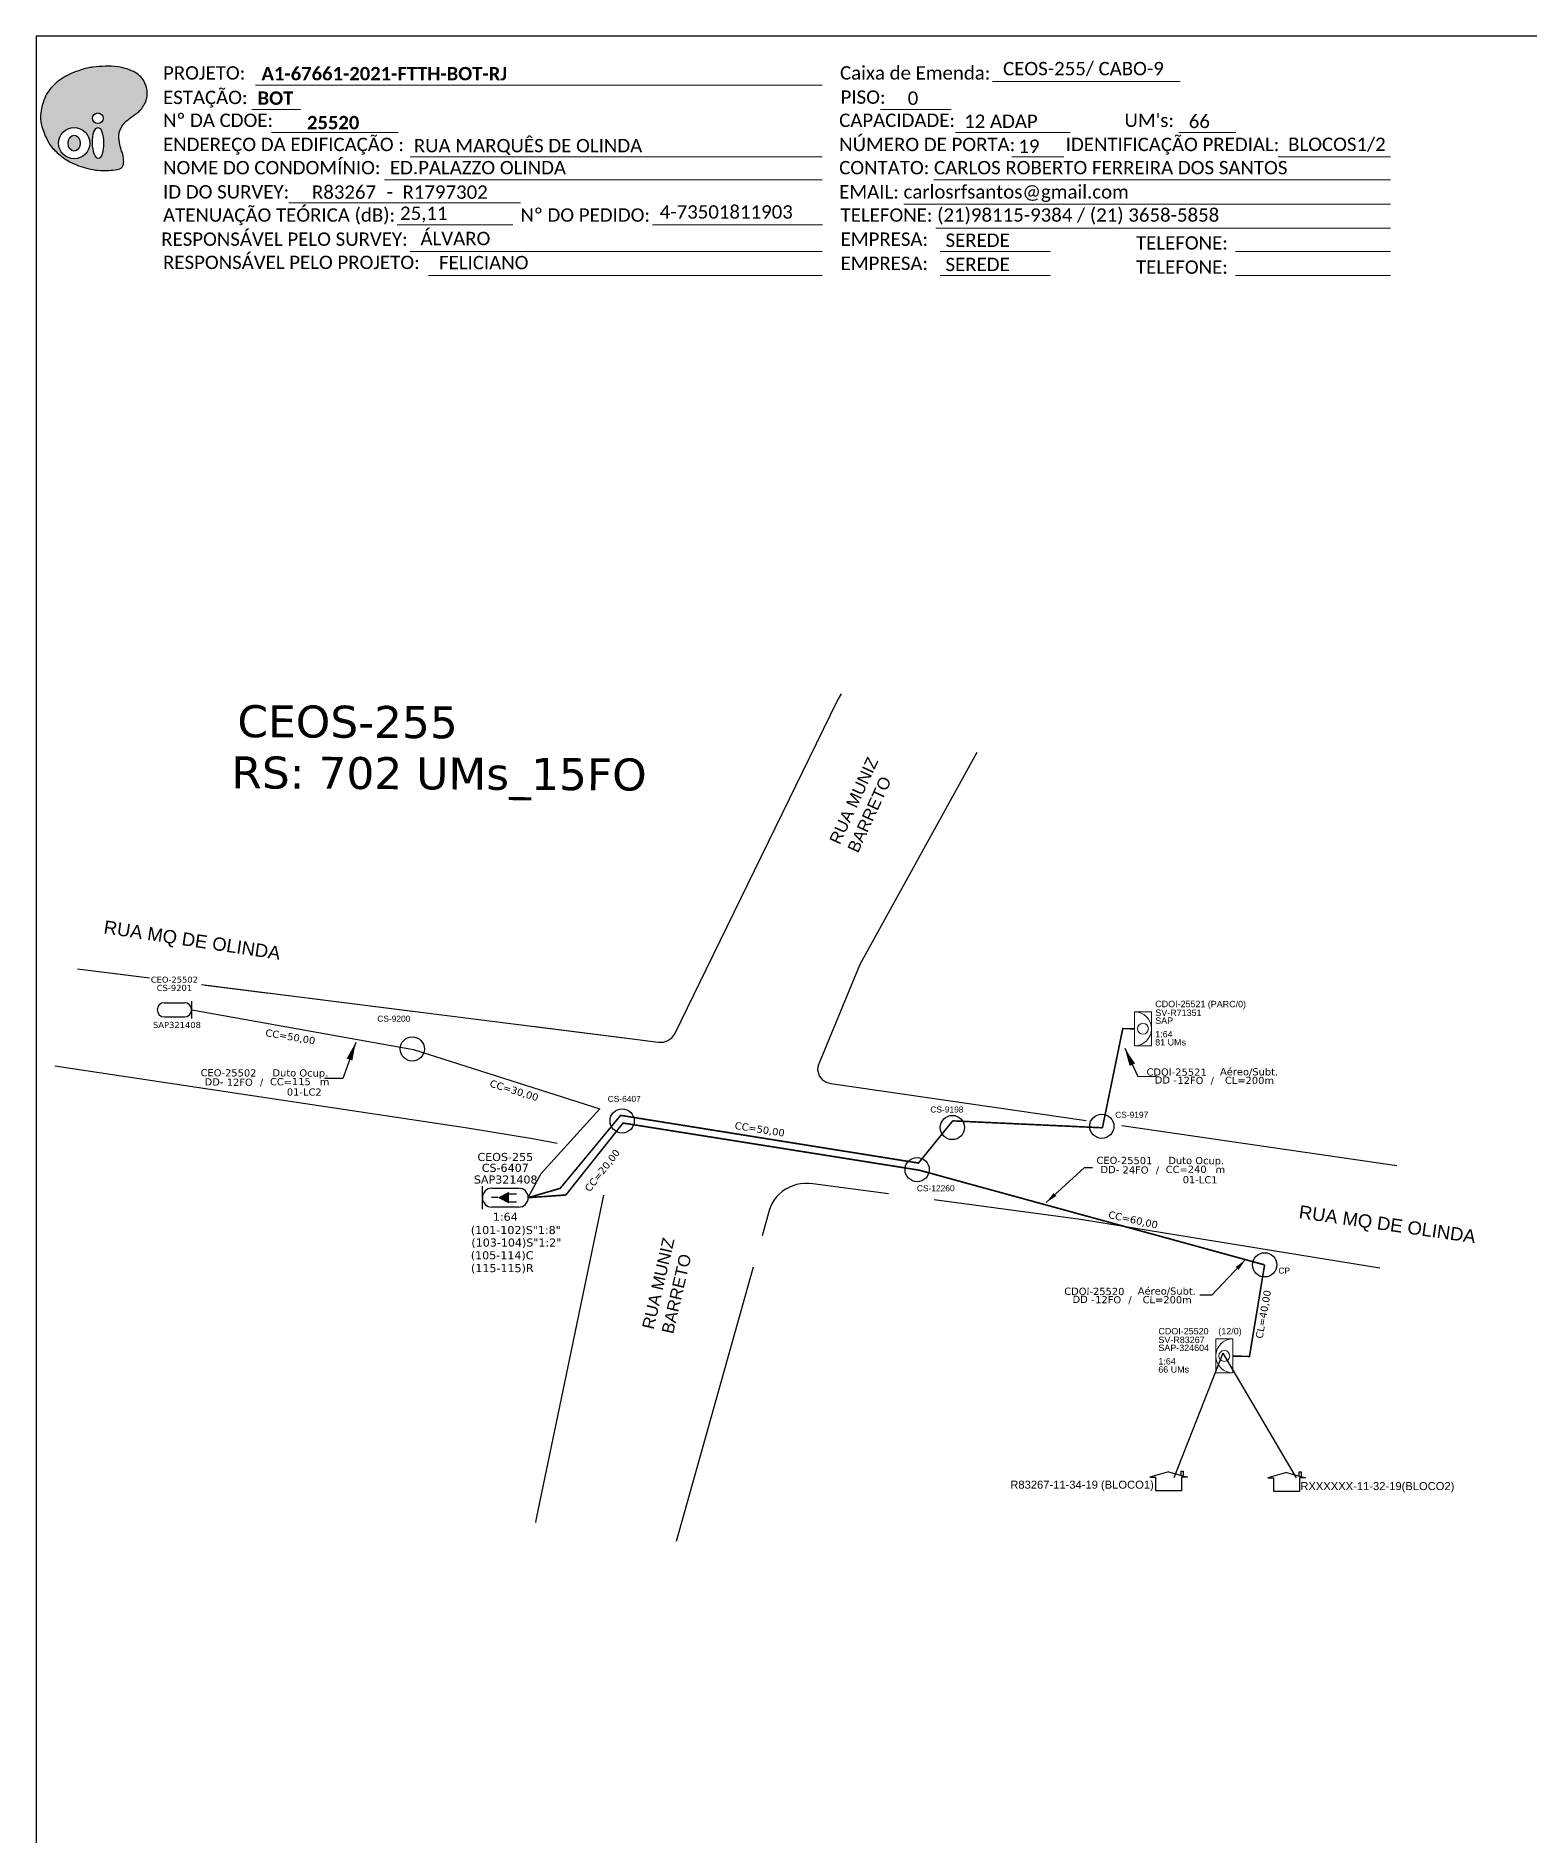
# Model space of a CAD drawing. Header units: metres. Extents: x -1 to 840, y 0 to 594.
# Drawn here: x -1.4 to 245.1, y 297.4 to 594.4 of the extents above; entities that cross this region are included whole.
import ezdxf
from ezdxf.enums import TextEntityAlignment as Align

# ---------------------------------------------------------------- set-up
doc = ezdxf.new("R2010")
doc.units = ezdxf.units.M
doc.layers.add("20.0-LEGENDA DOS CDO'S", color=1, linetype='Continuous', lineweight=0)
doc.layers.add('20.1-CDO_INTERIOR', color=1, linetype='Continuous', lineweight=0)
for name, color, linetype in [('20.4-CEOS', 1, 'Continuous'), ('20.5-CEO', 1, 'Continuous'), ('20.8-Legenda', 1, 'Continuous'), ('CAP a instalar', 1, 'Continuous'), ('celulas gpon', 7, 'Continuous'), ('label_cabos', 7, 'Continuous'), ('Legenda', 1, 'Continuous'), ('locais', 5, 'Continuous'), ('locais legendas', 7, 'Continuous'), ('Quadra', 98, 'Continuous'), ('Segmento Logradouro Texto', 7, 'Continuous'), ('surveys', 7, 'Continuous'), ('surveys legendas', 7, 'Continuous')]:
    doc.layers.add(name, color=color, linetype=linetype)
doc.layers.add('DROP DE CLIENTE', color=140, linetype='Continuous', plot=False)
doc.layers.add('EXTRA', color=50, linetype='Continuous', plot=False)
doc.styles.add('ARIAL', font='arial.ttf')
doc.styles.add('DIGICADE', font='arial.ttf')
doc.styles.add('siredit', font='verdana.ttf')
doc.styles.get("Standard").update_dxf_attribs({"font": 'arial.ttf'})
doc.styles.add('WMF-Calibri0', font='calibri.ttf')
doc.styles.add('WMF-Calibri1', font='calibrib.ttf')
doc.dimstyles.new('CC', dxfattribs={"dimtxt": 1, "dimasz": 2, "dimexe": 0.18, "dimexo": 0.0625, "dimgap": 0.09, "dimtad": 0, "dimdec": 0, "dimrnd": 1, "dimzin": 0, "dimdsep": 46, "dimtxsty": 'siredit', "dimblk": 'NONE', "dimcen": 0, "dimse1": 1, "dimse2": 1, "dimsd1": 1, "dimsd2": 1, "dimclrt": 7, "dimadec": 0, "dimazin": 0, "dimtfac": 1, "dimtdec": 0, "dimtofl": 0, "dimtmove": 0, "dimatfit": 3, "dimfxl": 1, "dimtolj": 1, "dimtzin": 0, "dimarcsym": 0})
doc.dimstyles.get("Standard").update_dxf_attribs({"dimtxt": 0.18, "dimasz": 0.18, "dimexe": 0.18, "dimexo": 0.0625, "dimgap": 0.09, "dimtad": 0, "dimtih": 1, "dimtoh": 1, "dimdec": 4, "dimzin": 0, "dimdsep": 46, "dimtxsty": 'Standard', "dimcen": 0.09, "dimadec": 0, "dimazin": 0, "dimtfac": 1, "dimtdec": 4, "dimtofl": 0, "dimtmove": 0, "dimatfit": 3, "dimfxl": 1, "dimtolj": 1, "dimtzin": 0, "dimarcsym": 0})

# ---------------------------------------------------------------- blocks, each defined once
blk = doc.blocks.new('OI')
h = blk.add_hatch(color=40)
edge = h.paths.add_edge_path()
edge.add_spline(control_points=[(4.35, -0.67), (3.92, -0.99), (3.26, -1.5), (2.81, -2.59), (2.9, -3.5), (3.06, -4.27), (3.31, -4.85), (3.37, -5.39), (3.4, -5.88), (3.2, -6.4), (2.54, -6.61), (1.65, -6.63), (0.55, -6.67), (-0.56, -6.42), (-1.61, -6.14), (-2.77, -5.61), (-3.92, -4.77), (-4.89, -3.7), (-5.34, -2.65), (-5.6, -1.94), (-5.85, -0.96), (-5.71, 0.47), (-5.1, 2.02), (-4.14, 3.02), (-3.3, 3.61), (-2.37, 4.16), (-1.36, 4.44), (-0.56, 4.7), (0.79, 4.85), (2.24, 4.97), (3.79, 4.57), (4.67, 4.21), (5.44, 3.65), (5.76, 2.99), (6.03, 2.21), (6.01, 1.46), (5.72, 0.64), (5.31, 0.08), (4.88, -0.38), (4.51, -0.55), (4.35, -0.67)], knot_values=[0, 0, 0, 0, 1.60434, 2.417191, 3.427595, 4.282808, 4.776746, 5.304182, 5.888771, 6.258406, 6.858137, 7.79129, 8.986195, 10.124242, 11.187857, 12.242908, 13.953784, 15.414161, 16.515391, 17.349188, 17.675853, 19.552021, 21.515531, 22.568638, 23.63245, 24.621084, 25.782718, 26.745347, 27.142653, 29.870543, 31.004649, 31.921532, 32.709589, 33.801391, 34.042471, 35.192333, 35.971461, 36.628871, 37.254359, 37.836911, 37.836911, 37.836911, 37.836911], degree=3, periodic=0)
h.paths.add_polyline_path([(1.13, -0.87, -1), (-0.04, -0.87, -1)], flags=16)
edge = h.paths.add_edge_path(flags=16)
edge.add_ellipse((0.56, -3.59), major_axis=(-0.02, 1.71), ratio=0.361305, start_angle=0, end_angle=360)
h.paths.add_polyline_path([(-0.36, -3.62, -1), (-3.8, -3.62, -1)], flags=16)
edge = h.paths.add_edge_path(flags=0)
edge.add_ellipse((-2.08, -3.62), major_axis=(0, 0.885), ratio=0.758294, start_angle=0, end_angle=360)
at = {"color": 40}
for centre, radius in [((-2.08, -3.62), 1.72), ((0.54, -0.87), 0.587)]:
    blk.add_circle(centre, radius, dxfattribs=at)
blk.add_ellipse((0.56, -3.59), major_axis=(-0.02, 1.71), ratio=0.361305, dxfattribs=at)
blk.add_ellipse((-2.08, -3.62), major_axis=(0, 0.885), ratio=0.758294, start_param=-3.141592653589792, end_param=3.141592653589792, dxfattribs=at)
at = {"color": 40, "start_tangent": (-0.800898, -0.598801), "end_tangent": (-0.800898, -0.598801)}
blk.add_spline([(4.35, -0.67), (3.2, -1.78), (2.9, -2.54), (2.92, -3.55), (3.12, -4.38), (3.28, -4.85), (3.37, -5.37), (3.35, -5.95), (3.2, -6.29), (2.66, -6.55), (1.73, -6.63), (0.54, -6.62), (-0.58, -6.41), (-1.6, -6.11), (-2.56, -5.67), (-3.95, -4.67), (-4.89, -3.56), (-5.37, -2.56), (-5.64, -1.78), (-5.72, -1.46), (-5.63, 0.42), (-4.84, 2.22), (-4.13, 2.99), (-3.27, 3.62), (-2.4, 4.09), (-1.3, 4.47), (-0.37, 4.72), (0.02, 4.77), (2.75, 4.8), (3.85, 4.53), (4.69, 4.16), (5.31, 3.68), (5.85, 2.73), (5.93, 2.5), (5.94, 1.35), (5.67, 0.62), (5.29, 0.08), (4.84, -0.36), (4.35, -0.67)], degree=3, dxfattribs=at)
blk = doc.blocks.new('SURVEY_SURVEY')
for p, q in [((0, 0.0000127), (-0.0000126, 0.000009)), ((0, 0.0000127), (0.0000126, 0.000009)), ((0.0000084, 0.0000132), (0.0000098, 0.0000132)), ((0.0000084, 0.0000103), (0.0000084, 0.0000132)), ((0.0000098, 0.0000132), (0.0000098, 0.0000099)), ((-0.0000126, 0.000009), (-0.0000086, 0.000009)), ((-0.0000086, 0), (-0.0000086, 0.000009)), ((0.0000086, 0), (-0.0000086, 0)), ((0.0000126, 0.000009), (0.0000086, 0.000009)), ((0.0000086, 0.000009), (0.0000086, 0))]:
    blk.add_line(p, q)
blk = doc.blocks.new('MANHOLE_MS')
at = {"linetype": 'Continuous'}
blk.add_circle((0, 0), 0.0000101, dxfattribs=at)
blk = doc.blocks.new('CDOI_CT_DRT')
at = {"layer": '20.1-CDO_INTERIOR', "color": 0, "lineweight": 18}
blk.add_lwpolyline([(2.13, -2.13), (2.13, 2.12), (0, 2.12), (0, -2.13)], close=True, dxfattribs=at)
blk.add_circle((1.06, 0), 0.68, dxfattribs=at)
blk.add_arc((0, 0), 2.13, 269.9724, 89.9724, dxfattribs=at)
at = {"layer": "20.0-LEGENDA DOS CDO'S", "color": 0, "style": 'ARIAL'}
for tag, p in [('CDO_N', (2.61, 2.69)), ('SURVEY', (2.61, 1.6)), ('SAP', (2.61, 0.61)), ('1:XX', (2.6, -1.08)), ('UMS', (2.6, -2.09))]:
    blk.add_attdef(tag, p, '', height=0.68, rotation=359.9724, dxfattribs=at)
blk.add_attdef('FIBRAS_UTILIZADAS', text='', height=0.68, rotation=359.9724, dxfattribs=at).set_placement((10.32, 2.69), align=Align.CENTER)
blk = doc.blocks.new('*U9')
at = {"layer": '20.4-CEOS', "color": 7, "style": 'siredit'}
for tag, p in [('FIBRAS_SPLITTER', (0, 0)), ('FIBRAS_TOP_C', (0, -4.13)), ('RESERVA_FINAIS', (0, -5.46))]:
    blk.add_attdef(tag, p, '', height=1.01, dxfattribs=at)
for tag, p, flags in [('ID_ATIVIDADE', (0, -6.77), 3), ('QTDE', (0, -9.4), 1), ('FATOR', (0, -8.09), 1), ('FID', (0, -10.71), 1)]:
    blk.add_attdef(tag, p, '', height=1.01, dxfattribs=dict(at, flags=flags))
blk = doc.blocks.new('*U11')
at = {"layer": '20.4-CEOS', "color": 7, "style": 'siredit'}
blk.add_attdef('FIBRAS_SPLITTER', (0, 0), '', height=1.01, dxfattribs=at)
for tag, p, flags in [('ID_ATIVIDADE', (0, -1.48), 3), ('FATOR', (0, -2.79), 1), ('QTDE', (0, -4.11), 1), ('FID', (0, -5.42), 1)]:
    blk.add_attdef(tag, p, '', height=1.01, dxfattribs=dict(at, flags=flags))
blk = doc.blocks.new('CDOI_CT_ESQ')
at = {"layer": '20.1-CDO_INTERIOR', "color": 0, "lineweight": 18}
blk.add_lwpolyline([(-2.12, -2.13), (-2.12, 2.12), (0, 2.12), (0.01, -2.13)], close=True, dxfattribs=at)
blk.add_circle((-1.06, 0), 0.68, dxfattribs=at)
blk.add_arc((0.01, 0), 2.13, 90.0276, 270.0276, dxfattribs=at)
at = {"layer": "20.0-LEGENDA DOS CDO'S", "color": 0, "style": 'ARIAL'}
for tag, p in [('CDO_N', (-9.3, 2.69)), ('SURVEY', (-9.3, 1.6)), ('SAP', (-9.3, 0.61)), ('1:XX', (-9.31, -1.08)), ('UMS', (-9.31, -2.09))]:
    blk.add_attdef(tag, p, '', height=0.68, rotation=359.9724, dxfattribs=at)
blk.add_attdef('FIBRAS_UTILIZADAS', text='', height=0.68, rotation=359.9724, dxfattribs=at).set_placement((-1.59, 2.69), align=Align.CENTER)
blk = doc.blocks.new('LEGENDA DOS CABOS')
at = {"layer": 'EXTRA', "style": 'siredit'}
for tag, p in [('ID', (4.6, 0.97)), ('XX', (9.03, 0.97))]:
    blk.add_attdef(tag, text='', height=0.48, rotation=359.69, dxfattribs=at).set_placement(p, align=Align.MIDDLE_CENTER)
at = {"layer": 'Legenda', "color": 7, "style": 'siredit'}
for tag, p in [('TIPO_CABO', (1.31, 0)), ('CABO', (4.69, -0.05)), ('/', (6.81, -0.05)), ('METROS', (10.03, -0.05))]:
    blk.add_attdef(tag, text='', height=0.8, rotation=359.69, dxfattribs=at).set_placement(p, align=Align.MIDDLE_CENTER)
blk = doc.blocks.new('_None')
blk = doc.blocks.new('Inst CB DT OCUP CFOA-SM-DD-G-24')
at = {"layer": 'label_cabos', "color": 0, "style": 'siredit'}
for tag, flags, p in [('ID_ATIVIDADE', 3, (1.31, 2.67)), ('FATOR', 1, (11.56, 2.55))]:
    blk.add_attdef(tag, text='', height=1, rotation=359.69, dxfattribs=dict(at, flags=flags)).set_placement(p, align=Align.MIDDLE_CENTER)
for tag, p in [('TIPO_CABO', (1.11, 0)), ('DESTINO_CABO', (3.13, 1.26)), ('CABO', (4.69, -0.05)), ('/', (7.71, -0.05)), ('LANCE', (10.41, 0.02)), ('TIPO_CABO', (13.11, 1.24)), ('UND', (16.46, 0)), ('FID', (13.65, -1.41))]:
    blk.add_attdef(tag, text='', height=1, rotation=359.69, dxfattribs=at).set_placement(p, align=Align.MIDDLE_CENTER)
blk.add_attdef('QTDE', (11.93, -0.45), '', height=1, rotation=359.69, dxfattribs=at)
blk = doc.blocks.new('Inst CB DT OCUP CFOA-SM-DD-S-12')
at = {"layer": 'label_cabos', "color": 0, "style": 'siredit'}
for tag, flags, p in [('ID_ATIVIDADE', 3, (1.31, 2.67)), ('FATOR', 1, (11.56, 2.55))]:
    blk.add_attdef(tag, text='', height=1, rotation=359.69, dxfattribs=dict(at, flags=flags)).set_placement(p, align=Align.MIDDLE_CENTER)
for tag, p in [('TIPO_CABO', (1.11, 0)), ('DESTINO_CABO', (3.13, 1.26)), ('CABO', (4.69, -0.05)), ('/', (7.71, -0.05)), ('LANCE', (10.41, 0.02)), ('TIPO_CABO', (13.11, 1.24)), ('UND', (16.46, 0)), ('FID', (13.65, -1.41))]:
    blk.add_attdef(tag, text='', height=1, rotation=359.69, dxfattribs=at).set_placement(p, align=Align.MIDDLE_CENTER)
blk.add_attdef('QTDE', (11.93, -0.45), '', height=1, rotation=359.69, dxfattribs=at)

msp = doc.modelspace()

# ---------------------------------------------------------------- linework, layer by layer
at = {"color": 7}
msp.add_lwpolyline([(-1.35, 0.39), (839.65, 0.39), (839.65, 594.39), (-1.35, 594.39)], close=True, dxfattribs=at)
at = {"lineweight": 0}
for points in [[(34.87, 586.28), (128.38, 586.28)], [(156.49, 586.88), (187.42, 586.88)], [(34.24, 582.24), (42.3, 582.24)], [(137.97, 582.29), (149.64, 582.29)], [(150.34, 578.46), (169.28, 578.46)], [(60.37, 574.48), (128.38, 574.48)], [(56.17, 570.65), (128.38, 570.65)], [(146.79, 570.65), (222.15, 570.65)], [(40.37, 566.88), (78.58, 566.88)], [(141.82, 566.66), (222.15, 566.66)], [(147.09, 562.68), (222.15, 562.68)]]:
    msp.add_lwpolyline(points, dxfattribs=at)
at = {"color": 7, "lineweight": 0}
for points in [[(37.51, 578.46), (58.4, 578.46)], [(187.19, 578.46), (196.62, 578.46)], [(159.67, 574.48), (168.22, 574.48)], [(203.61, 574.48), (222.11, 574.48)], [(58.26, 563.22), (77.35, 563.22)], [(100.39, 563.22), (128.4, 563.22)], [(60.37, 558.85), (128.38, 558.85)], [(147.84, 558.85), (166.06, 558.85)], [(196.58, 558.85), (222.15, 558.85)], [(63.43, 554.86), (128.38, 554.86)], [(147.84, 554.86), (166.06, 554.86)], [(196.58, 554.86), (222.15, 554.86)]]:
    msp.add_lwpolyline(points, dxfattribs=at)
at = {"color": 4}
msp.add_lwpolyline([(194.48, 377.05), (206.59, 356.49)], dxfattribs=at)
at = {"layer": '20.4-CEOS', "color": 5}
for p, q in [((73.87, 404.29), (78.29, 404.29)), ((78.29, 401.14), (73.87, 401.14))]:
    msp.add_line(p, q, dxfattribs=at)
for points in [[(72.3, 400.82), (72.3, 404.61)], [(74.86, 402.72), (73.8, 402.72)], [(76.6, 403.34), (77.94, 403.34)], [(76.6, 402.03), (77.94, 402.03)]]:
    msp.add_lwpolyline(points, dxfattribs=at)
msp.add_lwpolyline([(74.86, 402.72, 0, 1.94, 0), (76.68, 402.72, 1.94, 1.94, 0)], format="xyseb", dxfattribs=at)
for centre, start, end in [((73.87, 402.72), 90, 270), ((78.29, 402.72), 270, 90)]:
    msp.add_arc(centre, 1.57, start, end, dxfattribs=at)
at = {"layer": '20.5-CEO', "color": 7}
for p, q in [((19.83, 434.89), (23.15, 434.89)), ((23.15, 432.52), (19.83, 432.52))]:
    msp.add_line(p, q, dxfattribs=at)
msp.add_lwpolyline([(24.34, 432.28), (24.34, 435.14)], dxfattribs=at)
for centre, start, end in [((19.83, 433.71), 90, 270), ((23.15, 433.71), 270, 90)]:
    msp.add_arc(centre, 1.18, start, end, dxfattribs=at)
at = {"layer": 'CAP a instalar', "color": 7, "ltscale": 50}
for p, q in [((24.34, 433.71), (60.96, 427.16)), ((60.96, 427.16), (91.67, 417.35)), ((81.99, 406.7), (91.67, 417.35)), ((79.86, 402.72), (81.99, 406.7))]:
    msp.add_line(p, q, dxfattribs=at)
at = {"layer": 'CAP a instalar', "color": 8, "ltscale": 50, "const_width": 0.264}
for points in [[(179.88, 430.59), (177.96, 430.61), (174.6, 414.25)], [(79.86, 402.72), (85.14, 404.26), (95.11, 416.3), (144.25, 408.43), (149.9, 415.39)], [(149.9, 415.39), (174.6, 414.25)]]:
    msp.add_lwpolyline(points, dxfattribs=at)
at = {"layer": 'CAP a instalar', "color": 1, "ltscale": 50, "const_width": 0.264}
for points in [[(79.86, 402.72), (86.07, 403.16), (95.51, 415.03), (144.34, 407.26), (201.36, 391.63)], [(196.12, 376.56), (198.86, 376.53), (201.36, 391.63)]]:
    msp.add_lwpolyline(points, dxfattribs=at)
at = {"layer": 'DROP DE CLIENTE', "color": 4}
msp.add_lwpolyline([(194.48, 377.05), (186.36, 356.5)], dxfattribs=at)
at = {"layer": 'Quadra', "color": 4}
for points in [[(109.25, 440.45), (130.81, 484.62), (131.57, 485.84)], [(153.88, 476.19), (134.58, 441.17), (127.7, 424.54), (127.6, 423.8), (127.89, 422.84), (128.36, 422.24), (129.01, 421.79), (129.77, 421.56), (171.92, 415.46)], [(5.47, 440.47), (17.36, 438.97)], [(8.1, 440.14), (8.95, 440.03)], [(10.85, 439.79), (17.36, 438.97)], [(80.58, 431), (101.35, 428.38), (102.16, 428.4), (102.92, 428.64), (103.55, 429.1), (104.05, 429.76), (109.25, 440.45)], [(25.96, 437.89), (60.76, 433.5)], [(25.96, 437.89), (101.35, 428.38)], [(26.63, 437.8), (37.09, 436.48)], [(84.62, 411.68), (80.89, 412.39), (69.83, 414.16), (1.73, 424.43)], [(177.83, 414.6), (223.18, 408.03)], [(139.31, 403.36), (126.82, 405.02), (126.15, 405.07), (125.47, 405.08), (124.8, 405.01), (124.15, 404.87), (123.51, 404.67), (122.89, 404.42), (122.32, 404.1), (121.77, 403.74), (121.27, 403.31), (120.83, 402.84), (120.44, 402.34), (120.1, 401.8), (119.83, 401.22), (119.62, 400.62), (118.44, 396.43)], [(81.1, 349.13), (81.24, 349.8), (92.34, 403.15)], [(170.99, 399.14), (146.84, 402.36)], [(220.36, 391.09), (170.99, 399.14)], [(116.99, 391.26), (104.26, 346.01)]]:
    msp.add_lwpolyline(points, dxfattribs=at)

# ---------------------------------------------------------------- block references
at = {"color": 7, "xscale": 1.494060215586407, "yscale": 1.494060215586409, "zscale": 1.494060215586409, "rotation": 0.153289602394906}
msp.add_blockref('OI', (8.04, 582.12), dxfattribs=at)
at = {"color": 0, "lineweight": 0}
ref = msp.add_blockref('Inst CB DT OCUP CFOA-SM-DD-S-12', (26.7, 421.83), dxfattribs=dict(at, xscale=1.188000000000001, yscale=1.188, zscale=1.188))
ref.add_attrib('DESTINO_CABO', 'CEO-25502', dxfattribs={"layer": 'label_cabos', "color": 0, "height": 1.188, "rotation": 359.69, "style": 'siredit'}).set_placement((30.42, 423.32), align=Align.MIDDLE_CENTER)
ref.add_attrib('TIPO_CABO', 'Duto Ocup.', dxfattribs={"layer": 'label_cabos', "color": 0, "height": 1.188, "rotation": 359.69, "style": 'siredit'}).set_placement((42.27, 423.3), align=Align.MIDDLE_CENTER)
ref.add_attrib('/', '/', dxfattribs={"layer": 'label_cabos', "color": 0, "height": 1.19, "rotation": 359.69, "style": 'siredit'}).set_placement((35.86, 421.76), align=Align.MIDDLE_CENTER)
ref.add_attrib('FID', '01-LC2', dxfattribs={"layer": 'label_cabos', "color": 0, "height": 1.188, "rotation": 359.69, "style": 'siredit'}).set_placement((42.91, 420.15), align=Align.MIDDLE_CENTER)
ref.add_attrib('LANCE', 'CC=', dxfattribs={"layer": 'label_cabos', "color": 0, "height": 1.188, "rotation": 359.69, "style": 'siredit'}).set_placement((39.07, 421.85), align=Align.MIDDLE_CENTER)
ref.add_attrib('UND', 'm', dxfattribs={"layer": 'label_cabos', "color": 0, "height": 1.19, "rotation": 359.69, "style": 'siredit'}).set_placement((46.26, 421.83), align=Align.MIDDLE_CENTER)
ref.add_attrib('CABO', '12FO', dxfattribs={"layer": 'label_cabos', "color": 0, "height": 1.188, "rotation": 359.69, "style": 'siredit'}).set_placement((32.27, 421.76), align=Align.MIDDLE_CENTER)
ref.add_attrib('TIPO_CABO', 'DD-', dxfattribs={"layer": 'label_cabos', "color": 0, "height": 1.188, "rotation": 359.69, "style": 'siredit'}).set_placement((28.02, 421.82), align=Align.MIDDLE_CENTER)
ref.add_attrib('QTDE', '115', (40.87, 421.29), dxfattribs={"layer": 'label_cabos', "color": 0, "height": 1.188, "rotation": 359.69, "style": 'siredit'})
ref = msp.add_blockref('Inst CB DT OCUP CFOA-SM-DD-G-24', (174.51, 407.36), dxfattribs=dict(at, xscale=1.188000000000007, yscale=1.187999999999998, zscale=1.188))
ref.add_attrib('DESTINO_CABO', 'CEO-25501', dxfattribs={"layer": 'label_cabos', "color": 0, "height": 1.188, "rotation": 359.69, "style": 'siredit'}).set_placement((178.23, 408.86), align=Align.MIDDLE_CENTER)
ref.add_attrib('TIPO_CABO', 'Duto Ocup.', dxfattribs={"layer": 'label_cabos', "color": 0, "height": 1.188, "rotation": 359.69, "style": 'siredit'}).set_placement((190.08, 408.84), align=Align.MIDDLE_CENTER)
ref.add_attrib('/', '/', dxfattribs={"layer": 'label_cabos', "color": 0, "height": 1.19, "rotation": 359.69, "style": 'siredit'}).set_placement((183.67, 407.29), align=Align.MIDDLE_CENTER)
ref.add_attrib('FID', '01-LC1', dxfattribs={"layer": 'label_cabos', "color": 0, "height": 1.188, "rotation": 359.69, "style": 'siredit'}).set_placement((190.72, 405.68), align=Align.MIDDLE_CENTER)
ref.add_attrib('LANCE', 'CC=', dxfattribs={"layer": 'label_cabos', "color": 0, "height": 1.188, "rotation": 359.69, "style": 'siredit'}).set_placement((186.87, 407.38), align=Align.MIDDLE_CENTER)
ref.add_attrib('UND', 'm', dxfattribs={"layer": 'label_cabos', "color": 0, "height": 1.19, "rotation": 359.69, "style": 'siredit'}).set_placement((194.07, 407.36), align=Align.MIDDLE_CENTER)
ref.add_attrib('CABO', '24FO', dxfattribs={"layer": 'label_cabos', "color": 0, "height": 1.188, "rotation": 359.69, "style": 'siredit'}).set_placement((180.07, 407.29), align=Align.MIDDLE_CENTER)
ref.add_attrib('TIPO_CABO', 'DD-', dxfattribs={"layer": 'label_cabos', "color": 0, "height": 1.188, "rotation": 359.69, "style": 'siredit'}).set_placement((175.83, 407.35), align=Align.MIDDLE_CENTER)
ref.add_attrib('QTDE', '240', (188.68, 406.82), dxfattribs={"layer": 'label_cabos', "color": 0, "height": 1.188, "rotation": 359.69, "style": 'siredit'})
at = {"layer": '20.1-CDO_INTERIOR', "color": 8}
ref = msp.add_blockref('CDOI_CT_DRT', (179.88, 430.59), dxfattribs=dict(at, xscale=1.32, yscale=1.32, zscale=1.32))
ref.add_attrib('CDO_N', 'CDOI-25521', (183.32, 434.15), dxfattribs={"layer": "20.0-LEGENDA DOS CDO'S", "color": 8, "height": 1.056, "rotation": 359.9724, "style": 'ARIAL'})
ref.add_attrib('FIBRAS_UTILIZADAS', '        (PARC/0)', dxfattribs={"layer": "20.0-LEGENDA DOS CDO'S", "color": 8, "height": 1.056, "rotation": 359.9724, "style": 'ARIAL'}).set_placement((193.5, 434.14), align=Align.CENTER)
ref.add_attrib('SURVEY', 'SV-R71351', (183.33, 432.71), dxfattribs={"layer": "20.0-LEGENDA DOS CDO'S", "color": 8, "height": 1.056, "rotation": 359.9724, "style": 'ARIAL'})
ref.add_attrib('SAP', 'SAP', (183.32, 431.4), dxfattribs={"layer": "20.0-LEGENDA DOS CDO'S", "color": 8, "height": 1.056, "rotation": 359.9724, "style": 'ARIAL'})
ref.add_attrib('1:XX', '1:64', (183.31, 429.17), dxfattribs={"layer": "20.0-LEGENDA DOS CDO'S", "color": 8, "height": 1.056, "rotation": 359.9724, "style": 'ARIAL'})
ref.add_attrib('UMS', '81 UMs', (183.31, 427.83), dxfattribs={"layer": "20.0-LEGENDA DOS CDO'S", "color": 8, "height": 1.056, "rotation": 359.9724, "style": 'ARIAL'})
at = {"layer": '20.1-CDO_INTERIOR', "color": 1}
ref = msp.add_blockref('CDOI_CT_ESQ', (196.11, 376.61), dxfattribs=dict(at, xscale=1.32, yscale=1.32, zscale=1.32))
ref.add_attrib('CDO_N', 'CDOI-25520', (183.84, 380.16), dxfattribs={"layer": "20.0-LEGENDA DOS CDO'S", "color": 1, "height": 1.056, "rotation": 359.9724, "style": 'ARIAL'})
ref.add_attrib('FIBRAS_UTILIZADAS', '        (12/0)', dxfattribs={"layer": "20.0-LEGENDA DOS CDO'S", "color": 1, "height": 1.056, "rotation": 359.9724, "style": 'ARIAL'}).set_placement((194.01, 380.16), align=Align.CENTER)
ref.add_attrib('SURVEY', 'SV-R83267', (183.84, 378.73), dxfattribs={"layer": "20.0-LEGENDA DOS CDO'S", "color": 1, "height": 1.056, "rotation": 359.9724, "style": 'ARIAL'})
ref.add_attrib('SAP', 'SAP-324604', (183.83, 377.42), dxfattribs={"layer": "20.0-LEGENDA DOS CDO'S", "color": 1, "height": 1.056, "rotation": 359.9724, "style": 'ARIAL'})
ref.add_attrib('1:XX', '1:64', (183.83, 375.19), dxfattribs={"layer": "20.0-LEGENDA DOS CDO'S", "color": 1, "height": 1.056, "rotation": 359.9724, "style": 'ARIAL'})
ref.add_attrib('UMS', '66 UMs', (183.82, 373.85), dxfattribs={"layer": "20.0-LEGENDA DOS CDO'S", "color": 1, "height": 1.056, "rotation": 359.9724, "style": 'ARIAL'})
at = {"layer": '20.4-CEOS', "color": 5, "lineweight": 0}
ref = msp.add_blockref('*U9', (70.39, 396.71), dxfattribs=dict(at, xscale=1.32, yscale=1.32, zscale=1.32))
ref.add_attrib('FIBRAS_SPLITTER', '(101-102)S"1:8"', (70.39, 396.71), dxfattribs={"color": 5, "height": 1.3328, "style": 'siredit'})
ref.add_attrib('FIBRAS_TOP_C', '(105-114)C', (70.39, 392.55), dxfattribs={"color": 5, "height": 1.333, "style": 'siredit'})
ref.add_attrib('RESERVA_FINAIS', '(115-115)R', (70.42, 390.43), dxfattribs={"color": 5, "height": 1.333, "style": 'siredit'})
ref = msp.add_blockref('*U11', (70.48, 394.65), dxfattribs=dict(at, xscale=1.32, yscale=1.32, zscale=1.32))
ref.add_attrib('FIBRAS_SPLITTER', '(103-104)S"1:2"', (70.48, 394.65), dxfattribs={"color": 5, "height": 1.3328, "style": 'siredit'})
at = {"layer": 'label_cabos', "color": 0, "lineweight": 0}
ref = msp.add_blockref('LEGENDA DOS CABOS', (181.8, 421.51), dxfattribs=dict(at, xscale=1.188000000000007, yscale=1.187999999999998, zscale=1.188))
ref.add_attrib('ID', 'CDOI-25521', dxfattribs={"color": 0, "height": 1.188, "rotation": 359.69, "style": 'siredit'}).set_placement((186.84, 423.44), align=Align.MIDDLE_CENTER)
ref.add_attrib('CABO', '12FO', dxfattribs={"color": 0, "height": 1.188, "rotation": 359.69, "style": 'siredit'}).set_placement((189.12, 422.07), align=Align.MIDDLE_CENTER)
ref.add_attrib('METROS', 'CL=200m', dxfattribs={"color": 0, "height": 1.188, "rotation": 359.69, "style": 'siredit'}).set_placement((198.86, 422.07), align=Align.MIDDLE_CENTER)
ref.add_attrib('XX', 'Aéreo/Subt.', dxfattribs={"color": 0, "height": 1.188, "rotation": 359.69, "style": 'siredit'}).set_placement((198.8, 423.49), align=Align.MIDDLE_CENTER)
ref.add_attrib('/', '/', dxfattribs={"color": 0, "height": 1.19, "rotation": 359.69, "style": 'siredit'}).set_placement((192.72, 422.07), align=Align.MIDDLE_CENTER)
ref.add_attrib('TIPO_CABO', 'DD -', dxfattribs={"color": 0, "height": 1.188, "rotation": 359.69, "style": 'siredit'}).set_placement((185.05, 422.13), align=Align.MIDDLE_CENTER)
ref = msp.add_blockref('LEGENDA DOS CABOS', (168.23, 385.32), dxfattribs=dict(at, xscale=1.188000000000007, yscale=1.188000000000001, zscale=1.188))
ref.add_attrib('ID', 'CDOI-25520', dxfattribs={"color": 0, "height": 1.188, "rotation": 359.69, "style": 'siredit'}).set_placement((173.27, 387.26), align=Align.MIDDLE_CENTER)
ref.add_attrib('CABO', '12FO', dxfattribs={"color": 0, "height": 1.188, "rotation": 359.69, "style": 'siredit'}).set_placement((175.55, 385.88), align=Align.MIDDLE_CENTER)
ref.add_attrib('METROS', 'CL=200m', dxfattribs={"color": 0, "height": 1.188, "rotation": 359.69, "style": 'siredit'}).set_placement((185.29, 385.88), align=Align.MIDDLE_CENTER)
ref.add_attrib('XX', 'Aéreo/Subt.', dxfattribs={"color": 0, "height": 1.188, "rotation": 359.69, "style": 'siredit'}).set_placement((185.23, 387.31), align=Align.MIDDLE_CENTER)
ref.add_attrib('/', '/', dxfattribs={"color": 0, "height": 1.19, "rotation": 359.69, "style": 'siredit'}).set_placement((179.15, 385.88), align=Align.MIDDLE_CENTER)
ref.add_attrib('TIPO_CABO', 'DD -', dxfattribs={"color": 0, "height": 1.188, "rotation": 359.69, "style": 'siredit'}).set_placement((171.48, 385.94), align=Align.MIDDLE_CENTER)
at = {"layer": 'locais', "color": 30, "xscale": 198000, "yscale": 198000, "zscale": 198000}
for p in [(60.73, 427.26), (95.36, 415.38), (149.85, 414.29), (174.5, 414.5), (144.03, 407.35), (201.37, 391.63)]:
    msp.add_blockref('MANHOLE_MS', p, dxfattribs=at)
at = {"layer": 'surveys', "color": 255, "xscale": 247104, "yscale": 247104, "zscale": 247104}
for p in [(185.52, 354.35), (204.99, 354.24)]:
    msp.add_blockref('SURVEY_SURVEY', p, dxfattribs=at)

# ---------------------------------------------------------------- texts
at = {"lineweight": 0, "style": 'WMF-Calibri0'}
for s, height, p in [('PROJETO:', 2.206, (19.61, 587.2)), ('Caixa de Emenda:', 2.2064, (131.31, 587.2)), ('ESTAÇÃO:', 2.206, (19.61, 583.16)), ('PISO:', 2.206, (131.4, 583.21)), ('CAPACIDADE:', 2.2064, (131.17, 579.38)), ('ENDEREÇO DA EDIFICAÇÃO :', 2.2064, (19.61, 575.4)), ('NOME DO CONDOMÍNIO:  ED.PALAZZO OLINDA', 2.2064, (19.61, 571.57)), ('CONTATO: CARLOS ROBERTO FERREIRA DOS SANTOS', 2.2064, (131.17, 571.57)), ('ID DO SURVEY:', 2.2064, (19.61, 567.58)), ('R83267 ', 2.206, (44.18, 567.53)), ('-', 2.21, (56.49, 567.53)), ('EMAIL: carlosrfsantos@gmail.com', 2.2064, (131.17, 567.58)), ('ATENUAÇÃO TEÓRICA (dB):', 2.2064, (19.61, 563.75)), ('25,11', 2.206, (58.72, 564.04)), ('TELEFONE: (21)98115-9384 / (21) 3658-5858', 2.2064, (131.4, 563.75))]:
    msp.add_text(s, height=height, dxfattribs=at).set_placement(p)
for s, height, style, p in [('A1-67661-2021-FTTH-BOT-RJ', 2.2064, 'WMF-Calibri1', (35.85, 587.08)), ('CEOS-255/ CABO-9', 2.2064, 'WMF-Calibri0', (158.21, 587.91)), ('BOT', 2.206, 'WMF-Calibri1', (35.21, 583.04)), ('0', 2.21, 'WMF-Calibri0', (142.47, 583.03)), ('12 ADAP', 2.206, 'WMF-Calibri0', (151.79, 579.22)), ('RUA MARQUÊS DE OLINDA', 2.2064, 'WMF-Calibri0', (60.99, 575.2))]:
    msp.add_text(s, height=height, dxfattribs=dict(style=style)).set_placement(p)
at = {"color": 7, "lineweight": 0, "style": 'WMF-Calibri0'}
for s, height, p in [('Nº DA CDOE:', 2.2064, (19.61, 579.38)), ("UM's:", 2.206, (178.24, 579.38)), ('NÚMERO DE PORTA:', 2.2064, (131.17, 575.4)), ('IDENTIFICAÇÃO PREDIAL:', 2.2064, (168.55, 575.4)), ('Nº DO PEDIDO:', 2.2064, (78.59, 563.75)), ('RESPONSÁVEL PELO SURVEY:', 2.2064, (19.31, 559.77)), ('ÁLVARO', 2.206, (62.09, 559.88)), ('EMPRESA:', 2.206, (131.4, 559.77)), ('TELEFONE:', 2.206, (180.14, 559.15)), ('RESPONSÁVEL PELO PROJETO:', 2.2064, (19.61, 555.94)), ('FELICIANO', 2.206, (65.15, 555.9)), ('EMPRESA:', 2.206, (131.4, 555.78)), ('TELEFONE:', 2.206, (180.14, 555.16))]:
    msp.add_text(s, height=height, dxfattribs=at).set_placement(p)
at = {"color": 7, "style": 'WMF-Calibri1'}
msp.add_text('25520', height=2.206, dxfattribs=at).set_placement((47.68, 579), align=Align.CENTER)
at = {"color": 7, "style": 'WMF-Calibri0'}
for s, height, p in [('66', 2.206, (188.85, 579.2)), ('19', 2.206, (160.73, 575.1)), ('BLOCOS1/2', 2.206, (205.24, 575.42)), ('4-73501811903', 2.2064, (101.55, 564.26)), ('SEREDE', 2.206, (148.71, 559.59)), ('SEREDE', 2.206, (148.71, 555.6))]:
    msp.add_text(s, height=height, dxfattribs=at).set_placement(p)
at = {"color": 1, "lineweight": 0, "style": 'WMF-Calibri0'}
msp.add_text('R1797302', height=2.206, dxfattribs=at).set_placement((59.12, 567.53))
at = {"layer": '20.4-CEOS', "color": 5, "style": 'siredit'}
for tag, text, p in [('CEOS-255', 'CEOS-XXX', (76.08, 410.1)), ('CS-6407', 'CS-XXXX', (76.08, 408.31)), ('SAP321408', 'SAP 321408', (76.15, 406.38)), ('1:64', '1:64', (76.08, 400.23))]:
    msp.add_attdef(tag, text=text, height=1.333, dxfattribs=at).set_placement(p, align=Align.TOP_CENTER)
at = {"layer": '20.5-CEO', "color": 7, "style": 'siredit'}
for tag, text, height, p in [('CEO-25502', 'CEO-XXX', 1, (21.48, 439.19)), ('CS-9201', 'CS-XXX', 1.004, (21.49, 437.83)), ('SAP321408', 'SAP 321408', 1.004, (21.91, 431.72))]:
    msp.add_attdef(tag, text=text, height=height, dxfattribs=at).set_placement(p, align=Align.TOP_CENTER)
at = {"layer": '20.8-Legenda', "color": 116, "style": 'siredit'}
for s, p in [('CEOS-255', (50.06, 481.25)), ('RS: 702 UMs_15FO', (65.15, 472.72))]:
    msp.add_text(s, height=5.28, rotation=359.69, dxfattribs=at).set_placement(p, align=Align.MIDDLE_CENTER)
at = {"layer": 'celulas gpon', "style": 'siredit'}
for s, rotation, p in [('CC=50,00', 350.2614, (36.43, 429.39)), ('CC=30,00', 342.794, (73.4, 421.08)), ('CC=50,00', 351.0732, (113.87, 414.07)), ('CC=20,00', 52.2492, (90.01, 403.57)), ('CC=60,00', 347.5933, (175.49, 399.39)), ('CL=40,00', 79.9375, (201.02, 379.39))]:
    msp.add_text(s, height=1.188, rotation=rotation, dxfattribs=at).set_placement(p)
at = {"layer": 'locais legendas', "color": 5}
for s, p in [('CS-9200', (54.96, 431.75)), ('CS-6407', (92.97, 418.52)), ('CS-9198', (146.21, 416.77)), ('CS-9197', (176.71, 415.9)), ('CS-12260', (143.99, 403.78)), ('CP', (203.64, 390.19))]:
    msp.add_text(s, height=0.99, dxfattribs=at).set_placement(p)
at = {"layer": 'Segmento Logradouro Texto', "linetype": 'Continuous', "char_height": 1.98, "width": 20.0377, "attachment_point": 1, "style": 'DIGICADE'}
for insert, rotation in [((129.46, 461.67), 65.3244), ((98.62, 381.32), 76.9374)]:
    msp.add_mtext('\\fArial|b0|i0|c0|p34;\\W1.0000000000;\\T1.0000000000;\\o\\lRUA MUNIZ BARRETO', dxfattribs=dict(at, insert=insert, rotation=rotation))
at = {"layer": 'Segmento Logradouro Texto', "color": 5, "linetype": 'Continuous', "attachment_point": 1, "style": 'DIGICADE'}
for s, insert, char_height, width, rotation in [('\\fArial|b0|i0|c0|p34;\\W1.0000000000;\\T1.0000000000;\\o\\lRUA MUNIZ BARRETO', (129.46, 461.67), 1.98, 20.0377, 65.3244), ('\\fArial|b0|i0|c0|p34;\\W1.0000000000;\\T1.0000000000;\\o\\lRUA MQ DE OLINDA', (10.04, 448.5), 2.178, 38.0006, 351.421), ('\\fArial|b0|i0|c0|p34;\\W1.0000000000;\\T1.0000000000;\\o\\lRUA MQ DE OLINDA', (207.21, 401.5), 2.178, 34.2067, 351.9073), ('\\fArial|b0|i0|c0|p34;\\W1.0000000000;\\T1.0000000000;\\o\\lRUA MUNIZ BARRETO', (98.62, 381.32), 1.98, 20.0377, 76.9374)]:
    msp.add_mtext(s, dxfattribs=dict(at, insert=insert, char_height=char_height, width=width, rotation=rotation))
at = {"layer": 'surveys legendas', "color": 0}
msp.add_text('R83267-11-34-19 (BLOCO1)', height=1.32, dxfattribs=at).set_placement((159.4, 354.7))
at = {"layer": 'surveys legendas', "color": 1}
msp.add_text('RXXXXXX-11-32-19(BLOCO2)', height=1.32, dxfattribs=at).set_placement((207.26, 354.47))

# ---------------------------------------------------------------- leaders
at = {"color": 7}
for points in [[(165.3, 401.9), (171.67, 407.71), (172.97, 407.71)], [(198.22, 392.5), (192.65, 386.64), (190.65, 386.63)]]:
    msp.add_leader(points, dimstyle='Standard', override={"dimasz": 2}, dxfattribs=at)
at = {"layer": 'label_cabos'}
for points in [[(51.4, 428.34), (49.26, 422.38), (46.26, 422.36)], [(178.28, 427.39), (180.42, 422.73), (183.42, 422.74)]]:
    msp.add_leader(points, dimstyle='CC', override={"dimasz": 3, "dimgap": 0.09, "dimtad": 0}, dxfattribs=at)

doc.saveas('drawing.dxf')
